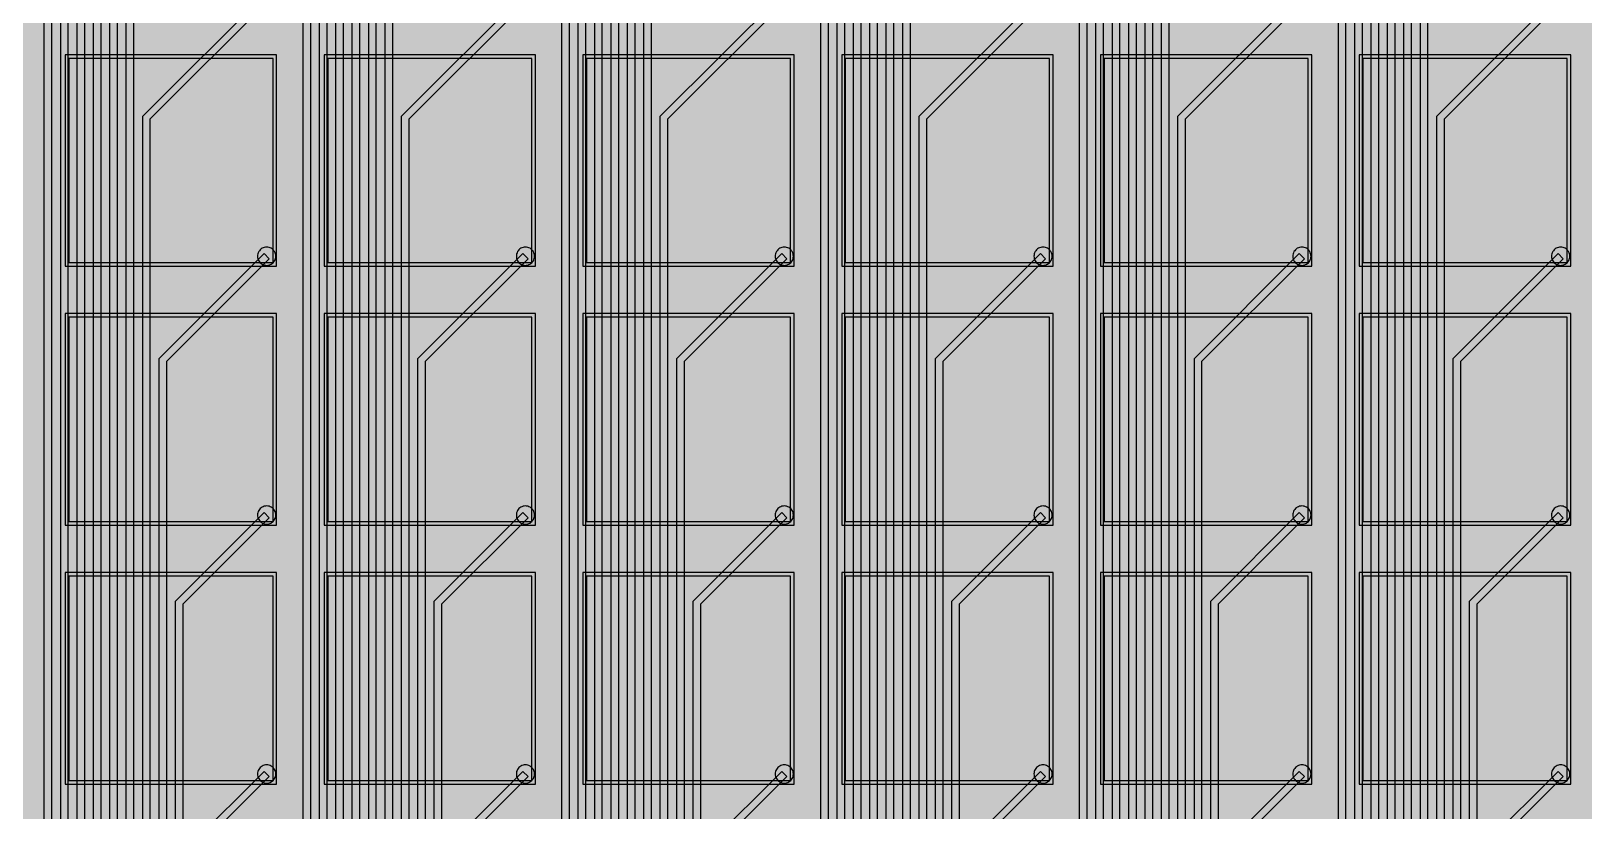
# Model space of a CAD drawing. Header units: metres. Extents: x -7231 to 10969, y -37556 to 1873.
# Drawn here: x 2759.6 to 3185.6, y 848.6 to 1062.5 of the extents above; entities that cross this region are included whole.
import ezdxf

# ---------------------------------------------------------------- set-up
doc = ezdxf.new("R2010")
doc.units = ezdxf.units.M
for name, color, linetype in [('Etching', 1, 'CONTINUOUS'), ('EtchingPad', 2, 'CONTINUOUS'), ('Metal1', 4, 'CONTINUOUS'), ('Metal2', 3, 'CONTINUOUS'), ('Polyimide', 7, 'CONTINUOUS')]:
    doc.layers.add(name, color=color, linetype=linetype)

msp = doc.modelspace()

# ---------------------------------------------------------------- hatches: boundary and pattern name
at = {"layer": 'Polyimide'}
msp.add_hatch(color=7, dxfattribs=at).paths.add_polyline_path([(4065.69, -468), (4066.67, -501.99), (4068.51, -535.99), (4071.41, -569.99), (4075.54, -603.99), (4081.04, -637.99), (4088.01, -671.99), (4096.52, -705.98), (4106.62, -739.98), (4118.33, -773.98), (4131.63, -807.98), (4146.49, -841.98), (4162.87, -875.98), (4180.68, -909.97), (4199.83, -943.97), (4220.22, -977.97), (4241.73, -1011.97), (4264.21, -1045.97), (4287.52, -1079.96), (4311.51, -1113.96), (4336.01, -1147.96), (4360.86, -1181.96), (4385.88, -1215.96), (4410.89, -1249.96), (4435.74, -1283.95), (4460.24, -1317.95), (4484.23, -1351.95), (4507.54, -1385.95), (4530.02, -1419.95), (4551.53, -1453.94), (4571.92, -1487.94), (4591.07, -1521.94), (4608.88, -1555.94), (4625.26, -1589.94), (4640.12, -1623.94), (4653.42, -1657.93), (4665.13, -1691.93), (4675.23, -1725.93), (4683.74, -1759.93), (4690.71, -1793.93), (4696.21, -1827.93), (4700.34, -1861.92), (4703.24, -1895.92), (4705.08, -1929.92), (4706.06, -1963.92), (4706.44, -1997.92), (4706.5, -2031.91), (4706.5, -4793.02), (4709.95, -4838.39), (4720.22, -4882.71), (4737.08, -4924.98), (4760.13, -4964.2), (4788.85, -4999.49), (4822.58, -5030.03), (4860.53, -5055.12), (4901.85, -5074.18), (4901.85, -5074.18), (4970.68, -5105.23), (5034.7, -5145.26), (5092.76, -5193.54), (5143.8, -5249.19), (5186.89, -5311.2), (5221.24, -5378.44), (5246.23, -5449.69), (5261.41, -5523.66), (5266.5, -5599), (5261.41, -5674.34), (5246.23, -5748.31), (5221.24, -5819.56), (5186.89, -5886.8), (5143.8, -5948.81), (5092.76, -6004.46), (5034.7, -6052.74), (4970.68, -6092.77), (4901.85, -6123.82), (4860.53, -6142.88), (4822.58, -6167.97), (4788.85, -6198.51), (4760.13, -6233.8), (4737.08, -6273.02), (4720.22, -6315.29), (4709.95, -6359.61), (4706.5, -6404.98), (4706.5, -9221.52), (4709.95, -9266.88), (4720.22, -9311.21), (4737.08, -9353.47), (4760.13, -9392.7), (4788.85, -9427.98), (4822.58, -9458.52), (4860.53, -9483.61), (4901.85, -9502.67), (4970.68, -9533.72), (5034.7, -9573.75), (5092.76, -9622.03), (5143.8, -9677.68), (5186.89, -9739.69), (5221.24, -9806.94), (5246.23, -9878.19), (5261.41, -9952.16), (5266.5, -10027.49), (5261.41, -10102.83), (5246.23, -10176.8), (5221.24, -10248.05), (5186.89, -10315.3), (5143.8, -10377.31), (5092.76, -10432.96), (5034.7, -10481.24), (4970.68, -10521.27), (4901.85, -10552.32), (4860.53, -10571.38), (4822.58, -10596.46), (4788.85, -10627), (4760.13, -10662.29), (4737.08, -10701.52), (4720.22, -10743.78), (4709.95, -10788.1), (4706.5, -10833.47), (4706.5, -13650.01), (4709.95, -13695.38), (4720.22, -13739.7), (4737.08, -13781.96), (4760.13, -13821.19), (4788.85, -13856.48), (4822.58, -13887.02), (4860.53, -13912.11), (4901.85, -13931.17), (4970.68, -13962.22), (5034.7, -14002.25), (5092.76, -14050.53), (5143.8, -14106.18), (5186.89, -14168.19), (5221.24, -14235.43), (5246.23, -14306.68), (5261.41, -14380.65), (5266.5, -14455.99), (5261.41, -14531.33), (5246.23, -14605.29), (5221.24, -14676.55), (5186.89, -14743.79), (5143.8, -14805.8), (5092.76, -14861.45), (5034.7, -14909.73), (4970.68, -14949.76), (4901.85, -14980.81), (4860.53, -14999.87), (4822.58, -15024.96), (4788.85, -15055.5), (4760.13, -15090.79), (4737.08, -15130.01), (4720.22, -15172.27), (4709.95, -15216.6), (4706.5, -15261.97), (4706.5, -15455.99), (4720.95, -15750.04), (4764.14, -16041.26), (4835.68, -16326.84), (4934.86, -16604.04), (5060.74, -16870.18), (5212.09, -17122.7), (5387.47, -17359.17), (5585.18, -17577.31), (5803.32, -17775.02), (6039.79, -17950.4), (6292.31, -18101.75), (6558.45, -18227.63), (6835.65, -18326.81), (7121.23, -18398.34), (7412.45, -18441.54), (7706.5, -18455.99), (9969.01, -18455.99), (10047.42, -18459.84), (10125.08, -18471.36), (10201.23, -18490.44), (10275.15, -18516.89), (10346.12, -18550.45), (10413.46, -18590.81), (10476.52, -18637.58), (10534.69, -18690.3), (10587.41, -18748.47), (10634.18, -18811.53), (10674.54, -18878.87), (10708.11, -18949.84), (10734.56, -19023.76), (10753.63, -19099.92), (10765.15, -19177.58), (10769.01, -19255.99), (10769.01, -20895.8), (10730.24, -20951.41), (10694.6, -21009.08), (10662.21, -21068.63), (10633.17, -21129.89), (10607.55, -21192.66), (10585.45, -21256.74), (10566.93, -21321.96), (10552.05, -21388.09), (10540.84, -21454.95), (10533.35, -21522.33), (10529.6, -21590.02), (10529.6, -21657.81), (10533.35, -21725.5), (10540.84, -21792.87), (10552.05, -21859.73), (10566.93, -21925.87), (10585.45, -21991.08), (10607.55, -22055.17), (10633.17, -22117.94), (10662.21, -22179.19), (10694.6, -22238.74), (10730.24, -22296.41), (10769.01, -22352.03), (10769.01, -32454.24), (10728.74, -32510.49), (10691.72, -32568.92), (10658.05, -32629.35), (10627.85, -32691.58), (10601.2, -32755.42), (10578.21, -32820.67), (10558.93, -32887.1), (10543.44, -32954.52), (10531.77, -33022.71), (10523.97, -33091.44), (10520.07, -33160.51), (10520.07, -33229.69), (10523.97, -33298.75), (10531.77, -33367.49), (10543.44, -33435.67), (10558.93, -33503.09), (10578.21, -33569.53), (10601.2, -33634.77), (10627.85, -33698.61), (10658.05, -33760.85), (10691.72, -33821.28), (10728.74, -33879.71), (10769.01, -33935.96), (10769.01, -36556), (10765.15, -36634.41), (10753.63, -36712.07), (10734.56, -36788.23), (10708.11, -36862.15), (10674.54, -36933.12), (10634.18, -37000.46), (10587.41, -37063.51), (10534.69, -37121.69), (10476.52, -37174.41), (10413.46, -37221.18), (10346.12, -37261.54), (10275.15, -37295.1), (10201.23, -37321.55), (10125.08, -37340.63), (10047.42, -37352.15), (9969.01, -37356), (-6231.01, -37356), (-6309.42, -37352.15), (-6387.08, -37340.63), (-6463.23, -37321.55), (-6537.15, -37295.1), (-6608.12, -37261.54), (-6675.46, -37221.18), (-6738.52, -37174.41), (-6796.69, -37121.69), (-6849.41, -37063.51), (-6896.18, -37000.46), (-6936.54, -36933.12), (-6970.11, -36862.15), (-6996.56, -36788.23), (-7015.63, -36712.07), (-7027.15, -36634.41), (-7031.01, -36556), (-7031.01, -33936), (-6990.74, -33879.75), (-6953.7, -33821.31), (-6920.03, -33760.88), (-6889.82, -33698.64), (-6863.18, -33634.8), (-6840.18, -33569.55), (-6820.9, -33503.11), (-6805.4, -33435.69), (-6793.74, -33367.49), (-6785.94, -33298.75), (-6782.03, -33229.68), (-6782.03, -33160.5), (-6785.94, -33091.43), (-6793.74, -33022.69), (-6805.4, -32954.5), (-6820.9, -32887.07), (-6840.18, -32820.63), (-6863.18, -32755.39), (-6889.82, -32691.54), (-6920.03, -32629.3), (-6953.7, -32568.87), (-6990.74, -32510.43), (-7031.01, -32454.18), (-7031.01, -22364.83), (-6990.74, -22308.58), (-6953.7, -22250.14), (-6920.03, -22189.71), (-6889.82, -22127.47), (-6863.18, -22063.62), (-6840.18, -21998.38), (-6820.9, -21931.94), (-6805.4, -21864.51), (-6793.74, -21796.32), (-6785.94, -21727.58), (-6782.03, -21658.51), (-6782.03, -21589.33), (-6785.94, -21520.26), (-6793.74, -21451.52), (-6805.4, -21383.32), (-6820.9, -21315.9), (-6840.18, -21249.46), (-6863.18, -21184.21), (-6889.82, -21120.37), (-6920.03, -21058.13), (-6953.7, -20997.7), (-6990.74, -20939.26), (-7031.01, -20883.01), (-7031.01, -19255.99), (-7027.15, -19177.58), (-7015.63, -19099.92), (-6996.56, -19023.76), (-6970.11, -18949.84), (-6936.54, -18878.87), (-6896.18, -18811.53), (-6849.41, -18748.47), (-6796.69, -18690.3), (-6738.52, -18637.58), (-6675.46, -18590.81), (-6608.12, -18550.45), (-6537.15, -18516.89), (-6463.23, -18490.44), (-6387.08, -18471.36), (-6309.42, -18459.84), (-6231.01, -18455.99), (-3968.5, -18455.99), (-3674.45, -18441.54), (-3383.23, -18398.34), (-3097.65, -18326.81), (-2820.45, -18227.63), (-2554.31, -18101.75), (-2301.79, -17950.4), (-2065.32, -17775.02), (-1847.18, -17577.31), (-1649.47, -17359.17), (-1474.09, -17122.7), (-1322.74, -16870.18), (-1196.86, -16604.04), (-1097.68, -16326.84), (-1026.14, -16041.26), (-982.95, -15750.04), (-968.5, -15455.99), (-968.5, -15261.97), (-971.95, -15216.6), (-982.22, -15172.27), (-999.08, -15130.01), (-1022.13, -15090.79), (-1050.85, -15055.5), (-1084.58, -15024.96), (-1122.53, -14999.87), (-1163.85, -14980.81), (-1232.68, -14949.76), (-1296.7, -14909.73), (-1354.76, -14861.45), (-1405.8, -14805.8), (-1448.89, -14743.79), (-1483.24, -14676.55), (-1508.23, -14605.29), (-1523.41, -14531.33), (-1528.5, -14455.99), (-1523.41, -14380.65), (-1508.23, -14306.68), (-1483.24, -14235.43), (-1448.89, -14168.19), (-1405.8, -14106.18), (-1354.76, -14050.53), (-1296.7, -14002.25), (-1232.68, -13962.22), (-1163.85, -13931.17), (-1122.53, -13912.11), (-1084.58, -13887.02), (-1050.85, -13856.48), (-1022.13, -13821.19), (-999.08, -13781.96), (-982.22, -13739.7), (-971.95, -13695.38), (-968.5, -13650.01), (-968.5, -12309.64), (-971.95, -12264.27), (-982.22, -12219.94), (-999.08, -12177.68), (-1022.13, -12138.46), (-1050.85, -12103.17), (-1084.58, -12072.63), (-1122.53, -12047.54), (-1163.85, -12028.48), (-1232.68, -11997.43), (-1296.7, -11957.4), (-1354.76, -11909.12), (-1405.8, -11853.47), (-1448.89, -11791.46), (-1483.24, -11724.22), (-1508.23, -11652.96), (-1523.41, -11579), (-1528.5, -11503.66), (-1523.41, -11428.32), (-1508.23, -11354.35), (-1483.24, -11283.1), (-1448.89, -11215.86), (-1405.8, -11153.85), (-1354.76, -11098.2), (-1296.7, -11049.92), (-1232.68, -11009.89), (-1163.85, -10978.84), (-1122.53, -10959.78), (-1084.58, -10934.69), (-1050.85, -10904.15), (-1022.13, -10868.86), (-999.08, -10829.63), (-982.22, -10787.37), (-971.95, -10743.05), (-968.5, -10697.68), (-968.5, -9357.31), (-971.95, -9311.94), (-982.22, -9267.62), (-999.08, -9225.35), (-1022.13, -9186.13), (-1050.85, -9150.84), (-1084.58, -9120.3), (-1122.53, -9095.21), (-1163.85, -9076.15), (-1163.85, -9076.15), (-1232.68, -9045.1), (-1296.7, -9005.07), (-1354.76, -8956.79), (-1405.8, -8901.14), (-1448.89, -8839.13), (-1483.24, -8771.89), (-1508.23, -8700.64), (-1523.41, -8626.67), (-1528.5, -8551.33), (-1523.41, -8475.99), (-1508.23, -8402.02), (-1483.24, -8330.77), (-1448.89, -8263.53), (-1405.8, -8201.52), (-1354.76, -8145.87), (-1296.7, -8097.59), (-1232.68, -8057.56), (-1163.85, -8026.51), (-1163.85, -8026.51), (-1122.53, -8007.45), (-1084.58, -7982.36), (-1050.85, -7951.82), (-1022.13, -7916.53), (-999.08, -7877.31), (-982.22, -7835.04), (-971.95, -7790.72), (-968.5, -7745.35), (-968.5, -6404.98), (-971.95, -6359.61), (-982.22, -6315.29), (-999.08, -6273.02), (-1022.13, -6233.8), (-1050.85, -6198.51), (-1084.58, -6167.97), (-1122.53, -6142.88), (-1163.85, -6123.82), (-1163.85, -6123.82), (-1232.68, -6092.77), (-1296.7, -6052.74), (-1354.76, -6004.46), (-1405.8, -5948.81), (-1448.89, -5886.8), (-1483.24, -5819.56), (-1508.23, -5748.31), (-1523.41, -5674.34), (-1528.5, -5599), (-1523.41, -5523.66), (-1508.23, -5449.69), (-1483.24, -5378.44), (-1448.89, -5311.2), (-1405.8, -5249.19), (-1354.76, -5193.54), (-1296.7, -5145.26), (-1232.68, -5105.23), (-1163.85, -5074.18), (-1163.85, -5074.18), (-1122.53, -5055.12), (-1084.58, -5030.03), (-1050.85, -4999.49), (-1022.13, -4964.2), (-999.08, -4924.98), (-982.22, -4882.71), (-971.95, -4838.39), (-968.5, -4793.02), (-968.5, -2031.91), (-968.44, -1997.92), (-968.06, -1963.92), (-967.05, -1929.92), (-965.18, -1895.92), (-962.22, -1861.92), (-958.01, -1827.93), (-952.41, -1793.93), (-945.31, -1759.93), (-936.64, -1725.93), (-926.35, -1691.93), (-914.43, -1657.93), (-900.88, -1623.94), (-885.74, -1589.94), (-869.05, -1555.94), (-850.91, -1521.94), (-831.4, -1487.94), (-810.63, -1453.94), (-788.72, -1419.95), (-765.82, -1385.95), (-742.07, -1351.95), (-717.63, -1317.95), (-692.67, -1283.95), (-667.36, -1249.96), (-641.88, -1215.96), (-616.39, -1181.96), (-591.08, -1147.96), (-566.12, -1113.96), (-541.68, -1079.96), (-517.93, -1045.97), (-495.03, -1011.97), (-473.12, -977.97), (-452.35, -943.97), (-432.84, -909.97), (-414.7, -875.98), (-398.01, -841.98), (-382.87, -807.98), (-369.32, -773.98), (-357.4, -739.98), (-347.11, -705.98), (-338.44, -671.99), (-331.34, -637.99), (-325.74, -603.99), (-321.53, -569.99), (-318.57, -535.99), (-316.7, -501.99), (-315.69, -468), (-315.31, -434), (-315.25, -400), (-315.25, 401), (-315.25, 451), (-315.25, 1644), (-270.25, 1644), (-270.03, 1637.13), (-269.35, 1630.29), (-268.23, 1623.52), (-266.67, 1616.82), (-264.68, 1610.25), (-262.26, 1603.82), (-259.42, 1597.56), (-256.18, 1591.5), (-252.55, 1585.67), (-248.55, 1580.08), (-244.19, 1574.77), (-239.5, 1569.75), (-234.48, 1565.06), (-229.17, 1560.7), (-223.58, 1556.7), (-217.75, 1553.07), (-211.69, 1549.83), (-205.43, 1546.99), (-199, 1544.57), (-192.43, 1542.58), (-185.73, 1541.02), (-178.96, 1539.9), (-172.12, 1539.22), (-165.25, 1539), (-158.38, 1539.22), (-151.54, 1539.9), (-144.77, 1541.02), (-138.07, 1542.58), (-131.5, 1544.57), (-125.07, 1546.99), (-118.81, 1549.83), (-112.75, 1553.07), (-106.92, 1556.7), (-101.33, 1560.7), (-96.02, 1565.06), (-91, 1569.75), (-86.31, 1574.77), (-81.95, 1580.08), (-77.95, 1585.67), (-74.32, 1591.5), (-71.08, 1597.56), (-68.24, 1603.82), (-65.82, 1610.25), (-63.83, 1616.82), (-62.27, 1623.52), (-61.15, 1630.29), (-60.47, 1637.13), (-60.25, 1644), (1853, 1644), (1853, 1573), (3815.25, 1573), (3815.46, 1579.54), (3816.11, 1586.05), (3817.17, 1592.51), (3818.66, 1598.88), (3820.56, 1605.14), (3822.86, 1611.27), (3825.56, 1617.23), (3828.65, 1623), (3832.1, 1628.56), (3835.91, 1633.88), (3840.07, 1638.93), (3844.54, 1643.71), (3849.32, 1648.18), (3854.37, 1652.34), (3859.69, 1656.15), (3865.25, 1659.6), (3871.02, 1662.69), (3876.98, 1665.39), (3883.11, 1667.69), (3889.37, 1669.59), (3895.74, 1671.08), (3902.2, 1672.14), (3908.71, 1672.79), (3915.25, 1673), (3921.79, 1672.79), (3928.3, 1672.14), (3934.76, 1671.08), (3941.13, 1669.59), (3947.39, 1667.69), (3953.52, 1665.39), (3959.48, 1662.69), (3965.25, 1659.6), (3970.81, 1656.15), (3976.13, 1652.34), (3981.18, 1648.18), (3985.96, 1643.71), (3990.43, 1638.93), (3994.59, 1633.88), (3998.4, 1628.56), (4001.85, 1623), (4004.94, 1617.23), (4007.64, 1611.27), (4009.94, 1605.14), (4011.84, 1598.88), (4013.33, 1592.51), (4014.39, 1586.05), (4015.04, 1579.54), (4015.25, 1573), (4065.25, 1573), (4065.25, 451), (4065.25, 401), (4065.25, -400), (4065.31, -434), (4065.69, -468)])

# ---------------------------------------------------------------- linework, layer by layer
at = {"layer": 'Etching'}
for points in [[(2821.75, 1000.75), (2821.77, 1000.42), (2821.84, 1000.1), (2821.94, 999.79), (2822.08, 999.5), (2822.27, 999.23), (2822.48, 998.98), (2822.73, 998.77), (2823, 998.58), (2823.29, 998.44), (2823.6, 998.34), (2823.92, 998.27), (2824.25, 998.25), (2824.58, 998.27), (2824.9, 998.34), (2825.21, 998.44), (2825.5, 998.58), (2825.77, 998.77), (2826.02, 998.98), (2826.23, 999.23), (2826.42, 999.5), (2826.56, 999.79), (2826.66, 1000.1), (2826.73, 1000.42), (2826.75, 1000.75), (2826.73, 1001.08), (2826.66, 1001.4), (2826.56, 1001.71), (2826.42, 1002), (2826.23, 1002.27), (2826.02, 1002.52), (2825.77, 1002.73), (2825.5, 1002.92), (2825.21, 1003.06), (2824.9, 1003.16), (2824.58, 1003.23), (2824.25, 1003.25), (2823.92, 1003.23), (2823.6, 1003.16), (2823.29, 1003.06), (2823, 1002.92), (2822.73, 1002.73), (2822.48, 1002.52), (2822.27, 1002.27), (2822.08, 1002), (2821.94, 1001.71), (2821.84, 1001.4), (2821.77, 1001.08), (2821.75, 1000.75)], [(2892.75, 1000.75), (2892.77, 1000.42), (2892.84, 1000.1), (2892.94, 999.79), (2893.08, 999.5), (2893.27, 999.23), (2893.48, 998.98), (2893.73, 998.77), (2894, 998.58), (2894.29, 998.44), (2894.6, 998.34), (2894.92, 998.27), (2895.25, 998.25), (2895.58, 998.27), (2895.9, 998.34), (2896.21, 998.44), (2896.5, 998.58), (2896.77, 998.77), (2897.02, 998.98), (2897.23, 999.23), (2897.42, 999.5), (2897.56, 999.79), (2897.66, 1000.1), (2897.73, 1000.42), (2897.75, 1000.75), (2897.73, 1001.08), (2897.66, 1001.4), (2897.56, 1001.71), (2897.42, 1002), (2897.23, 1002.27), (2897.02, 1002.52), (2896.77, 1002.73), (2896.5, 1002.92), (2896.21, 1003.06), (2895.9, 1003.16), (2895.58, 1003.23), (2895.25, 1003.25), (2894.92, 1003.23), (2894.6, 1003.16), (2894.29, 1003.06), (2894, 1002.92), (2893.73, 1002.73), (2893.48, 1002.52), (2893.27, 1002.27), (2893.08, 1002), (2892.94, 1001.71), (2892.84, 1001.4), (2892.77, 1001.08), (2892.75, 1000.75)], [(2963.75, 1000.75), (2963.77, 1000.42), (2963.84, 1000.1), (2963.94, 999.79), (2964.08, 999.5), (2964.27, 999.23), (2964.48, 998.98), (2964.73, 998.77), (2965, 998.58), (2965.29, 998.44), (2965.6, 998.34), (2965.92, 998.27), (2966.25, 998.25), (2966.58, 998.27), (2966.9, 998.34), (2967.21, 998.44), (2967.5, 998.58), (2967.77, 998.77), (2968.02, 998.98), (2968.23, 999.23), (2968.42, 999.5), (2968.56, 999.79), (2968.66, 1000.1), (2968.73, 1000.42), (2968.75, 1000.75), (2968.73, 1001.08), (2968.66, 1001.4), (2968.56, 1001.71), (2968.42, 1002), (2968.23, 1002.27), (2968.02, 1002.52), (2967.77, 1002.73), (2967.5, 1002.92), (2967.21, 1003.06), (2966.9, 1003.16), (2966.58, 1003.23), (2966.25, 1003.25), (2965.92, 1003.23), (2965.6, 1003.16), (2965.29, 1003.06), (2965, 1002.92), (2964.73, 1002.73), (2964.48, 1002.52), (2964.27, 1002.27), (2964.08, 1002), (2963.94, 1001.71), (2963.84, 1001.4), (2963.77, 1001.08), (2963.75, 1000.75)], [(3034.75, 1000.75), (3034.77, 1000.42), (3034.84, 1000.1), (3034.94, 999.79), (3035.08, 999.5), (3035.27, 999.23), (3035.48, 998.98), (3035.73, 998.77), (3036, 998.58), (3036.29, 998.44), (3036.6, 998.34), (3036.92, 998.27), (3037.25, 998.25), (3037.58, 998.27), (3037.9, 998.34), (3038.21, 998.44), (3038.5, 998.58), (3038.77, 998.77), (3039.02, 998.98), (3039.23, 999.23), (3039.42, 999.5), (3039.56, 999.79), (3039.66, 1000.1), (3039.73, 1000.42), (3039.75, 1000.75), (3039.73, 1001.08), (3039.66, 1001.4), (3039.56, 1001.71), (3039.42, 1002), (3039.23, 1002.27), (3039.02, 1002.52), (3038.77, 1002.73), (3038.5, 1002.92), (3038.21, 1003.06), (3037.9, 1003.16), (3037.58, 1003.23), (3037.25, 1003.25), (3036.92, 1003.23), (3036.6, 1003.16), (3036.29, 1003.06), (3036, 1002.92), (3035.73, 1002.73), (3035.48, 1002.52), (3035.27, 1002.27), (3035.08, 1002), (3034.94, 1001.71), (3034.84, 1001.4), (3034.77, 1001.08), (3034.75, 1000.75)], [(3105.75, 1000.75), (3105.77, 1000.42), (3105.84, 1000.1), (3105.94, 999.79), (3106.08, 999.5), (3106.27, 999.23), (3106.48, 998.98), (3106.73, 998.77), (3107, 998.58), (3107.29, 998.44), (3107.6, 998.34), (3107.92, 998.27), (3108.25, 998.25), (3108.58, 998.27), (3108.9, 998.34), (3109.21, 998.44), (3109.5, 998.58), (3109.77, 998.77), (3110.02, 998.98), (3110.23, 999.23), (3110.42, 999.5), (3110.56, 999.79), (3110.66, 1000.1), (3110.73, 1000.42), (3110.75, 1000.75), (3110.73, 1001.08), (3110.66, 1001.4), (3110.56, 1001.71), (3110.42, 1002), (3110.23, 1002.27), (3110.02, 1002.52), (3109.77, 1002.73), (3109.5, 1002.92), (3109.21, 1003.06), (3108.9, 1003.16), (3108.58, 1003.23), (3108.25, 1003.25), (3107.92, 1003.23), (3107.6, 1003.16), (3107.29, 1003.06), (3107, 1002.92), (3106.73, 1002.73), (3106.48, 1002.52), (3106.27, 1002.27), (3106.08, 1002), (3105.94, 1001.71), (3105.84, 1001.4), (3105.77, 1001.08), (3105.75, 1000.75)], [(3176.75, 1000.75), (3176.77, 1000.42), (3176.84, 1000.1), (3176.94, 999.79), (3177.08, 999.5), (3177.27, 999.23), (3177.48, 998.98), (3177.73, 998.77), (3178, 998.58), (3178.29, 998.44), (3178.6, 998.34), (3178.92, 998.27), (3179.25, 998.25), (3179.58, 998.27), (3179.9, 998.34), (3180.21, 998.44), (3180.5, 998.58), (3180.77, 998.77), (3181.02, 998.98), (3181.23, 999.23), (3181.42, 999.5), (3181.56, 999.79), (3181.66, 1000.1), (3181.73, 1000.42), (3181.75, 1000.75), (3181.73, 1001.08), (3181.66, 1001.4), (3181.56, 1001.71), (3181.42, 1002), (3181.23, 1002.27), (3181.02, 1002.52), (3180.77, 1002.73), (3180.5, 1002.92), (3180.21, 1003.06), (3179.9, 1003.16), (3179.58, 1003.23), (3179.25, 1003.25), (3178.92, 1003.23), (3178.6, 1003.16), (3178.29, 1003.06), (3178, 1002.92), (3177.73, 1002.73), (3177.48, 1002.52), (3177.27, 1002.27), (3177.08, 1002), (3176.94, 1001.71), (3176.84, 1001.4), (3176.77, 1001.08), (3176.75, 1000.75)], [(2821.75, 929.75), (2821.77, 929.42), (2821.84, 929.1), (2821.94, 928.79), (2822.08, 928.5), (2822.27, 928.23), (2822.48, 927.98), (2822.73, 927.77), (2823, 927.58), (2823.29, 927.44), (2823.6, 927.34), (2823.92, 927.27), (2824.25, 927.25), (2824.58, 927.27), (2824.9, 927.34), (2825.21, 927.44), (2825.5, 927.58), (2825.77, 927.77), (2826.02, 927.98), (2826.23, 928.23), (2826.42, 928.5), (2826.56, 928.79), (2826.66, 929.1), (2826.73, 929.42), (2826.75, 929.75), (2826.73, 930.08), (2826.66, 930.4), (2826.56, 930.71), (2826.42, 931), (2826.23, 931.27), (2826.02, 931.52), (2825.77, 931.73), (2825.5, 931.92), (2825.21, 932.06), (2824.9, 932.16), (2824.58, 932.23), (2824.25, 932.25), (2823.92, 932.23), (2823.6, 932.16), (2823.29, 932.06), (2823, 931.92), (2822.73, 931.73), (2822.48, 931.52), (2822.27, 931.27), (2822.08, 931), (2821.94, 930.71), (2821.84, 930.4), (2821.77, 930.08), (2821.75, 929.75)], [(2892.75, 929.75), (2892.77, 929.42), (2892.84, 929.1), (2892.94, 928.79), (2893.08, 928.5), (2893.27, 928.23), (2893.48, 927.98), (2893.73, 927.77), (2894, 927.58), (2894.29, 927.44), (2894.6, 927.34), (2894.92, 927.27), (2895.25, 927.25), (2895.58, 927.27), (2895.9, 927.34), (2896.21, 927.44), (2896.5, 927.58), (2896.77, 927.77), (2897.02, 927.98), (2897.23, 928.23), (2897.42, 928.5), (2897.56, 928.79), (2897.66, 929.1), (2897.73, 929.42), (2897.75, 929.75), (2897.73, 930.08), (2897.66, 930.4), (2897.56, 930.71), (2897.42, 931), (2897.23, 931.27), (2897.02, 931.52), (2896.77, 931.73), (2896.5, 931.92), (2896.21, 932.06), (2895.9, 932.16), (2895.58, 932.23), (2895.25, 932.25), (2894.92, 932.23), (2894.6, 932.16), (2894.29, 932.06), (2894, 931.92), (2893.73, 931.73), (2893.48, 931.52), (2893.27, 931.27), (2893.08, 931), (2892.94, 930.71), (2892.84, 930.4), (2892.77, 930.08), (2892.75, 929.75)], [(2963.75, 929.75), (2963.77, 929.42), (2963.84, 929.1), (2963.94, 928.79), (2964.08, 928.5), (2964.27, 928.23), (2964.48, 927.98), (2964.73, 927.77), (2965, 927.58), (2965.29, 927.44), (2965.6, 927.34), (2965.92, 927.27), (2966.25, 927.25), (2966.58, 927.27), (2966.9, 927.34), (2967.21, 927.44), (2967.5, 927.58), (2967.77, 927.77), (2968.02, 927.98), (2968.23, 928.23), (2968.42, 928.5), (2968.56, 928.79), (2968.66, 929.1), (2968.73, 929.42), (2968.75, 929.75), (2968.73, 930.08), (2968.66, 930.4), (2968.56, 930.71), (2968.42, 931), (2968.23, 931.27), (2968.02, 931.52), (2967.77, 931.73), (2967.5, 931.92), (2967.21, 932.06), (2966.9, 932.16), (2966.58, 932.23), (2966.25, 932.25), (2965.92, 932.23), (2965.6, 932.16), (2965.29, 932.06), (2965, 931.92), (2964.73, 931.73), (2964.48, 931.52), (2964.27, 931.27), (2964.08, 931), (2963.94, 930.71), (2963.84, 930.4), (2963.77, 930.08), (2963.75, 929.75)], [(3034.75, 929.75), (3034.77, 929.42), (3034.84, 929.1), (3034.94, 928.79), (3035.08, 928.5), (3035.27, 928.23), (3035.48, 927.98), (3035.73, 927.77), (3036, 927.58), (3036.29, 927.44), (3036.6, 927.34), (3036.92, 927.27), (3037.25, 927.25), (3037.58, 927.27), (3037.9, 927.34), (3038.21, 927.44), (3038.5, 927.58), (3038.77, 927.77), (3039.02, 927.98), (3039.23, 928.23), (3039.42, 928.5), (3039.56, 928.79), (3039.66, 929.1), (3039.73, 929.42), (3039.75, 929.75), (3039.73, 930.08), (3039.66, 930.4), (3039.56, 930.71), (3039.42, 931), (3039.23, 931.27), (3039.02, 931.52), (3038.77, 931.73), (3038.5, 931.92), (3038.21, 932.06), (3037.9, 932.16), (3037.58, 932.23), (3037.25, 932.25), (3036.92, 932.23), (3036.6, 932.16), (3036.29, 932.06), (3036, 931.92), (3035.73, 931.73), (3035.48, 931.52), (3035.27, 931.27), (3035.08, 931), (3034.94, 930.71), (3034.84, 930.4), (3034.77, 930.08), (3034.75, 929.75)], [(3105.75, 929.75), (3105.77, 929.42), (3105.84, 929.1), (3105.94, 928.79), (3106.08, 928.5), (3106.27, 928.23), (3106.48, 927.98), (3106.73, 927.77), (3107, 927.58), (3107.29, 927.44), (3107.6, 927.34), (3107.92, 927.27), (3108.25, 927.25), (3108.58, 927.27), (3108.9, 927.34), (3109.21, 927.44), (3109.5, 927.58), (3109.77, 927.77), (3110.02, 927.98), (3110.23, 928.23), (3110.42, 928.5), (3110.56, 928.79), (3110.66, 929.1), (3110.73, 929.42), (3110.75, 929.75), (3110.73, 930.08), (3110.66, 930.4), (3110.56, 930.71), (3110.42, 931), (3110.23, 931.27), (3110.02, 931.52), (3109.77, 931.73), (3109.5, 931.92), (3109.21, 932.06), (3108.9, 932.16), (3108.58, 932.23), (3108.25, 932.25), (3107.92, 932.23), (3107.6, 932.16), (3107.29, 932.06), (3107, 931.92), (3106.73, 931.73), (3106.48, 931.52), (3106.27, 931.27), (3106.08, 931), (3105.94, 930.71), (3105.84, 930.4), (3105.77, 930.08), (3105.75, 929.75)], [(3176.75, 929.75), (3176.77, 929.42), (3176.84, 929.1), (3176.94, 928.79), (3177.08, 928.5), (3177.27, 928.23), (3177.48, 927.98), (3177.73, 927.77), (3178, 927.58), (3178.29, 927.44), (3178.6, 927.34), (3178.92, 927.27), (3179.25, 927.25), (3179.58, 927.27), (3179.9, 927.34), (3180.21, 927.44), (3180.5, 927.58), (3180.77, 927.77), (3181.02, 927.98), (3181.23, 928.23), (3181.42, 928.5), (3181.56, 928.79), (3181.66, 929.1), (3181.73, 929.42), (3181.75, 929.75), (3181.73, 930.08), (3181.66, 930.4), (3181.56, 930.71), (3181.42, 931), (3181.23, 931.27), (3181.02, 931.52), (3180.77, 931.73), (3180.5, 931.92), (3180.21, 932.06), (3179.9, 932.16), (3179.58, 932.23), (3179.25, 932.25), (3178.92, 932.23), (3178.6, 932.16), (3178.29, 932.06), (3178, 931.92), (3177.73, 931.73), (3177.48, 931.52), (3177.27, 931.27), (3177.08, 931), (3176.94, 930.71), (3176.84, 930.4), (3176.77, 930.08), (3176.75, 929.75)], [(2821.75, 858.75), (2821.77, 858.42), (2821.84, 858.1), (2821.94, 857.79), (2822.08, 857.5), (2822.27, 857.23), (2822.48, 856.98), (2822.73, 856.77), (2823, 856.58), (2823.29, 856.44), (2823.6, 856.34), (2823.92, 856.27), (2824.25, 856.25), (2824.58, 856.27), (2824.9, 856.34), (2825.21, 856.44), (2825.5, 856.58), (2825.77, 856.77), (2826.02, 856.98), (2826.23, 857.23), (2826.42, 857.5), (2826.56, 857.79), (2826.66, 858.1), (2826.73, 858.42), (2826.75, 858.75), (2826.73, 859.08), (2826.66, 859.4), (2826.56, 859.71), (2826.42, 860), (2826.23, 860.27), (2826.02, 860.52), (2825.77, 860.73), (2825.5, 860.92), (2825.21, 861.06), (2824.9, 861.16), (2824.58, 861.23), (2824.25, 861.25), (2823.92, 861.23), (2823.6, 861.16), (2823.29, 861.06), (2823, 860.92), (2822.73, 860.73), (2822.48, 860.52), (2822.27, 860.27), (2822.08, 860), (2821.94, 859.71), (2821.84, 859.4), (2821.77, 859.08), (2821.75, 858.75)], [(2892.75, 858.75), (2892.77, 858.42), (2892.84, 858.1), (2892.94, 857.79), (2893.08, 857.5), (2893.27, 857.23), (2893.48, 856.98), (2893.73, 856.77), (2894, 856.58), (2894.29, 856.44), (2894.6, 856.34), (2894.92, 856.27), (2895.25, 856.25), (2895.58, 856.27), (2895.9, 856.34), (2896.21, 856.44), (2896.5, 856.58), (2896.77, 856.77), (2897.02, 856.98), (2897.23, 857.23), (2897.42, 857.5), (2897.56, 857.79), (2897.66, 858.1), (2897.73, 858.42), (2897.75, 858.75), (2897.73, 859.08), (2897.66, 859.4), (2897.56, 859.71), (2897.42, 860), (2897.23, 860.27), (2897.02, 860.52), (2896.77, 860.73), (2896.5, 860.92), (2896.21, 861.06), (2895.9, 861.16), (2895.58, 861.23), (2895.25, 861.25), (2894.92, 861.23), (2894.6, 861.16), (2894.29, 861.06), (2894, 860.92), (2893.73, 860.73), (2893.48, 860.52), (2893.27, 860.27), (2893.08, 860), (2892.94, 859.71), (2892.84, 859.4), (2892.77, 859.08), (2892.75, 858.75)], [(2963.75, 858.75), (2963.77, 858.42), (2963.84, 858.1), (2963.94, 857.79), (2964.08, 857.5), (2964.27, 857.23), (2964.48, 856.98), (2964.73, 856.77), (2965, 856.58), (2965.29, 856.44), (2965.6, 856.34), (2965.92, 856.27), (2966.25, 856.25), (2966.58, 856.27), (2966.9, 856.34), (2967.21, 856.44), (2967.5, 856.58), (2967.77, 856.77), (2968.02, 856.98), (2968.23, 857.23), (2968.42, 857.5), (2968.56, 857.79), (2968.66, 858.1), (2968.73, 858.42), (2968.75, 858.75), (2968.73, 859.08), (2968.66, 859.4), (2968.56, 859.71), (2968.42, 860), (2968.23, 860.27), (2968.02, 860.52), (2967.77, 860.73), (2967.5, 860.92), (2967.21, 861.06), (2966.9, 861.16), (2966.58, 861.23), (2966.25, 861.25), (2965.92, 861.23), (2965.6, 861.16), (2965.29, 861.06), (2965, 860.92), (2964.73, 860.73), (2964.48, 860.52), (2964.27, 860.27), (2964.08, 860), (2963.94, 859.71), (2963.84, 859.4), (2963.77, 859.08), (2963.75, 858.75)], [(3034.75, 858.75), (3034.77, 858.42), (3034.84, 858.1), (3034.94, 857.79), (3035.08, 857.5), (3035.27, 857.23), (3035.48, 856.98), (3035.73, 856.77), (3036, 856.58), (3036.29, 856.44), (3036.6, 856.34), (3036.92, 856.27), (3037.25, 856.25), (3037.58, 856.27), (3037.9, 856.34), (3038.21, 856.44), (3038.5, 856.58), (3038.77, 856.77), (3039.02, 856.98), (3039.23, 857.23), (3039.42, 857.5), (3039.56, 857.79), (3039.66, 858.1), (3039.73, 858.42), (3039.75, 858.75), (3039.73, 859.08), (3039.66, 859.4), (3039.56, 859.71), (3039.42, 860), (3039.23, 860.27), (3039.02, 860.52), (3038.77, 860.73), (3038.5, 860.92), (3038.21, 861.06), (3037.9, 861.16), (3037.58, 861.23), (3037.25, 861.25), (3036.92, 861.23), (3036.6, 861.16), (3036.29, 861.06), (3036, 860.92), (3035.73, 860.73), (3035.48, 860.52), (3035.27, 860.27), (3035.08, 860), (3034.94, 859.71), (3034.84, 859.4), (3034.77, 859.08), (3034.75, 858.75)], [(3105.75, 858.75), (3105.77, 858.42), (3105.84, 858.1), (3105.94, 857.79), (3106.08, 857.5), (3106.27, 857.23), (3106.48, 856.98), (3106.73, 856.77), (3107, 856.58), (3107.29, 856.44), (3107.6, 856.34), (3107.92, 856.27), (3108.25, 856.25), (3108.58, 856.27), (3108.9, 856.34), (3109.21, 856.44), (3109.5, 856.58), (3109.77, 856.77), (3110.02, 856.98), (3110.23, 857.23), (3110.42, 857.5), (3110.56, 857.79), (3110.66, 858.1), (3110.73, 858.42), (3110.75, 858.75), (3110.73, 859.08), (3110.66, 859.4), (3110.56, 859.71), (3110.42, 860), (3110.23, 860.27), (3110.02, 860.52), (3109.77, 860.73), (3109.5, 860.92), (3109.21, 861.06), (3108.9, 861.16), (3108.58, 861.23), (3108.25, 861.25), (3107.92, 861.23), (3107.6, 861.16), (3107.29, 861.06), (3107, 860.92), (3106.73, 860.73), (3106.48, 860.52), (3106.27, 860.27), (3106.08, 860), (3105.94, 859.71), (3105.84, 859.4), (3105.77, 859.08), (3105.75, 858.75)], [(3176.75, 858.75), (3176.77, 858.42), (3176.84, 858.1), (3176.94, 857.79), (3177.08, 857.5), (3177.27, 857.23), (3177.48, 856.98), (3177.73, 856.77), (3178, 856.58), (3178.29, 856.44), (3178.6, 856.34), (3178.92, 856.27), (3179.25, 856.25), (3179.58, 856.27), (3179.9, 856.34), (3180.21, 856.44), (3180.5, 856.58), (3180.77, 856.77), (3181.02, 856.98), (3181.23, 857.23), (3181.42, 857.5), (3181.56, 857.79), (3181.66, 858.1), (3181.73, 858.42), (3181.75, 858.75), (3181.73, 859.08), (3181.66, 859.4), (3181.56, 859.71), (3181.42, 860), (3181.23, 860.27), (3181.02, 860.52), (3180.77, 860.73), (3180.5, 860.92), (3180.21, 861.06), (3179.9, 861.16), (3179.58, 861.23), (3179.25, 861.25), (3178.92, 861.23), (3178.6, 861.16), (3178.29, 861.06), (3178, 860.92), (3177.73, 860.73), (3177.48, 860.52), (3177.27, 860.27), (3177.08, 860), (3176.94, 859.71), (3176.84, 859.4), (3176.77, 859.08), (3176.75, 858.75)]]:
    msp.add_lwpolyline(points, close=True, dxfattribs=at)
at = {"layer": 'EtchingPad'}
for points in [[(2826, 1055), (2770, 1055), (2770, 999), (2826, 999), (2826, 1055)], [(2897, 1055), (2841, 1055), (2841, 999), (2897, 999), (2897, 1055)], [(2968, 1055), (2912, 1055), (2912, 999), (2968, 999), (2968, 1055)], [(3039, 1055), (2983, 1055), (2983, 999), (3039, 999), (3039, 1055)], [(3110, 1055), (3054, 1055), (3054, 999), (3110, 999), (3110, 1055)], [(3181, 1055), (3125, 1055), (3125, 999), (3181, 999), (3181, 1055)], [(2826, 984), (2770, 984), (2770, 928), (2826, 928), (2826, 984)], [(2897, 984), (2841, 984), (2841, 928), (2897, 928), (2897, 984)], [(2968, 984), (2912, 984), (2912, 928), (2968, 928), (2968, 984)], [(3039, 984), (2983, 984), (2983, 928), (3039, 928), (3039, 984)], [(3110, 984), (3054, 984), (3054, 928), (3110, 928), (3110, 984)], [(3181, 984), (3125, 984), (3125, 928), (3181, 928), (3181, 984)], [(2826, 913), (2770, 913), (2770, 857), (2826, 857), (2826, 913)], [(2897, 913), (2841, 913), (2841, 857), (2897, 857), (2897, 913)], [(2968, 913), (2912, 913), (2912, 857), (2968, 857), (2968, 913)], [(3039, 913), (2983, 913), (2983, 857), (3039, 857), (3039, 913)], [(3110, 913), (3054, 913), (3054, 857), (3110, 857), (3110, 913)], [(3181, 913), (3125, 913), (3125, 857), (3181, 857), (3181, 913)]]:
    msp.add_lwpolyline(points, close=True, dxfattribs=at)
at = {"layer": 'Metal1'}
for points in [[(2763.25, 501), (2763.25, 1438.16), (2823.54, 1498.46), (2824.96, 1497.04), (2765.25, 1437.34), (2765.25, 501)], [(2834.25, 501), (2834.25, 1438.16), (2894.54, 1498.46), (2895.96, 1497.04), (2836.25, 1437.34), (2836.25, 501)], [(2905.25, 501), (2905.25, 1438.16), (2965.54, 1498.46), (2966.96, 1497.04), (2907.25, 1437.34), (2907.25, 501)], [(2976.25, 501), (2976.25, 1438.16), (3036.54, 1498.46), (3037.96, 1497.04), (2978.25, 1437.34), (2978.25, 501)], [(3047.25, 501), (3047.25, 1438.16), (3107.54, 1498.46), (3108.96, 1497.04), (3049.25, 1437.34), (3049.25, 501)], [(3118.25, 501), (3118.25, 1438.16), (3178.54, 1498.46), (3179.96, 1497.04), (3120.25, 1437.34), (3120.25, 501)], [(2767.75, 501), (2767.75, 1371.66), (2823.54, 1427.46), (2824.96, 1426.04), (2769.75, 1370.84), (2769.75, 501)], [(2838.75, 501), (2838.75, 1371.66), (2894.54, 1427.46), (2895.96, 1426.04), (2840.75, 1370.84), (2840.75, 501)], [(2909.75, 501), (2909.75, 1371.66), (2965.54, 1427.46), (2966.96, 1426.04), (2911.75, 1370.84), (2911.75, 501)], [(2980.75, 501), (2980.75, 1371.66), (3036.54, 1427.46), (3037.96, 1426.04), (2982.75, 1370.84), (2982.75, 501)], [(3051.75, 501), (3051.75, 1371.66), (3107.54, 1427.46), (3108.96, 1426.04), (3053.75, 1370.84), (3053.75, 501)], [(3122.75, 501), (3122.75, 1371.66), (3178.54, 1427.46), (3179.96, 1426.04), (3124.75, 1370.84), (3124.75, 501)], [(2772.25, 501), (2772.25, 1305.16), (2823.54, 1356.46), (2824.96, 1355.04), (2774.25, 1304.34), (2774.25, 501)], [(2843.25, 501), (2843.25, 1305.16), (2894.54, 1356.46), (2895.96, 1355.04), (2845.25, 1304.34), (2845.25, 501)], [(2914.25, 501), (2914.25, 1305.16), (2965.54, 1356.46), (2966.96, 1355.04), (2916.25, 1304.34), (2916.25, 501)], [(2985.25, 501), (2985.25, 1305.16), (3036.54, 1356.46), (3037.96, 1355.04), (2987.25, 1304.34), (2987.25, 501)], [(3056.25, 501), (3056.25, 1305.16), (3107.54, 1356.46), (3108.96, 1355.04), (3058.25, 1304.34), (3058.25, 501)], [(3127.25, 501), (3127.25, 1305.16), (3178.54, 1356.46), (3179.96, 1355.04), (3129.25, 1304.34), (3129.25, 501)], [(2776.75, 501), (2776.75, 1238.66), (2823.54, 1285.46), (2824.96, 1284.04), (2778.75, 1237.84), (2778.75, 501)], [(2847.75, 501), (2847.75, 1238.66), (2894.54, 1285.46), (2895.96, 1284.04), (2849.75, 1237.84), (2849.75, 501)], [(2918.75, 501), (2918.75, 1238.66), (2965.54, 1285.46), (2966.96, 1284.04), (2920.75, 1237.84), (2920.75, 501)], [(2989.75, 501), (2989.75, 1238.66), (3036.54, 1285.46), (3037.96, 1284.04), (2991.75, 1237.84), (2991.75, 501)], [(3060.75, 501), (3060.75, 1238.66), (3107.54, 1285.46), (3108.96, 1284.04), (3062.75, 1237.84), (3062.75, 501)], [(3131.75, 501), (3131.75, 1238.66), (3178.54, 1285.46), (3179.96, 1284.04), (3133.75, 1237.84), (3133.75, 501)], [(2781.25, 501), (2781.25, 1172.16), (2823.54, 1214.46), (2824.96, 1213.04), (2783.25, 1171.34), (2783.25, 501)], [(2852.25, 501), (2852.25, 1172.16), (2894.54, 1214.46), (2895.96, 1213.04), (2854.25, 1171.34), (2854.25, 501)], [(2923.25, 501), (2923.25, 1172.16), (2965.54, 1214.46), (2966.96, 1213.04), (2925.25, 1171.34), (2925.25, 501)], [(2994.25, 501), (2994.25, 1172.16), (3036.54, 1214.46), (3037.96, 1213.04), (2996.25, 1171.34), (2996.25, 501)], [(3065.25, 501), (3065.25, 1172.16), (3107.54, 1214.46), (3108.96, 1213.04), (3067.25, 1171.34), (3067.25, 501)], [(3136.25, 501), (3136.25, 1172.16), (3178.54, 1214.46), (3179.96, 1213.04), (3138.25, 1171.34), (3138.25, 501)], [(2785.75, 501), (2785.75, 1105.66), (2823.54, 1143.46), (2824.96, 1142.04), (2787.75, 1104.84), (2787.75, 501)], [(2856.75, 501), (2856.75, 1105.66), (2894.54, 1143.46), (2895.96, 1142.04), (2858.75, 1104.84), (2858.75, 501)], [(2927.75, 501), (2927.75, 1105.66), (2965.54, 1143.46), (2966.96, 1142.04), (2929.75, 1104.84), (2929.75, 501)], [(2998.75, 501), (2998.75, 1105.66), (3036.54, 1143.46), (3037.96, 1142.04), (3000.75, 1104.84), (3000.75, 501)], [(3069.75, 501), (3069.75, 1105.66), (3107.54, 1143.46), (3108.96, 1142.04), (3071.75, 1104.84), (3071.75, 501)], [(3140.75, 501), (3140.75, 1105.66), (3178.54, 1143.46), (3179.96, 1142.04), (3142.75, 1104.84), (3142.75, 501)], [(2790.25, 501), (2790.25, 1039.16), (2823.54, 1072.46), (2824.96, 1071.04), (2792.25, 1038.34), (2792.25, 501)], [(2861.25, 501), (2861.25, 1039.16), (2894.54, 1072.46), (2895.96, 1071.04), (2863.25, 1038.34), (2863.25, 501)], [(2932.25, 501), (2932.25, 1039.16), (2965.54, 1072.46), (2966.96, 1071.04), (2934.25, 1038.34), (2934.25, 501)], [(3003.25, 501), (3003.25, 1039.16), (3036.54, 1072.46), (3037.96, 1071.04), (3005.25, 1038.34), (3005.25, 501)], [(3074.25, 501), (3074.25, 1039.16), (3107.54, 1072.46), (3108.96, 1071.04), (3076.25, 1038.34), (3076.25, 501)], [(3145.25, 501), (3145.25, 1039.16), (3178.54, 1072.46), (3179.96, 1071.04), (3147.25, 1038.34), (3147.25, 501)], [(2794.75, 501), (2794.75, 972.66), (2823.54, 1001.46), (2824.96, 1000.04), (2796.75, 971.84), (2796.75, 501)], [(2865.75, 501), (2865.75, 972.66), (2894.54, 1001.46), (2895.96, 1000.04), (2867.75, 971.84), (2867.75, 501)], [(2936.75, 501), (2936.75, 972.66), (2965.54, 1001.46), (2966.96, 1000.04), (2938.75, 971.84), (2938.75, 501)], [(3007.75, 501), (3007.75, 972.66), (3036.54, 1001.46), (3037.96, 1000.04), (3009.75, 971.84), (3009.75, 501)], [(3078.75, 501), (3078.75, 972.66), (3107.54, 1001.46), (3108.96, 1000.04), (3080.75, 971.84), (3080.75, 501)], [(3149.75, 501), (3149.75, 972.66), (3178.54, 1001.46), (3179.96, 1000.04), (3151.75, 971.84), (3151.75, 501)], [(2799.25, 501), (2799.25, 906.16), (2823.54, 930.46), (2824.96, 929.04), (2801.25, 905.34), (2801.25, 501)], [(2870.25, 501), (2870.25, 906.16), (2894.54, 930.46), (2895.96, 929.04), (2872.25, 905.34), (2872.25, 501)], [(2941.25, 501), (2941.25, 906.16), (2965.54, 930.46), (2966.96, 929.04), (2943.25, 905.34), (2943.25, 501)], [(3012.25, 501), (3012.25, 906.16), (3036.54, 930.46), (3037.96, 929.04), (3014.25, 905.34), (3014.25, 501)], [(3083.25, 501), (3083.25, 906.16), (3107.54, 930.46), (3108.96, 929.04), (3085.25, 905.34), (3085.25, 501)], [(3154.25, 501), (3154.25, 906.16), (3178.54, 930.46), (3179.96, 929.04), (3156.25, 905.34), (3156.25, 501)], [(2803.75, 501), (2803.75, 839.66), (2823.54, 859.46), (2824.96, 858.04), (2805.75, 838.84), (2805.75, 501)], [(2874.75, 501), (2874.75, 839.66), (2894.54, 859.46), (2895.96, 858.04), (2876.75, 838.84), (2876.75, 501)], [(2945.75, 501), (2945.75, 839.66), (2965.54, 859.46), (2966.96, 858.04), (2947.75, 838.84), (2947.75, 501)], [(3016.75, 501), (3016.75, 839.66), (3036.54, 859.46), (3037.96, 858.04), (3018.75, 838.84), (3018.75, 501)], [(3087.75, 501), (3087.75, 839.66), (3107.54, 859.46), (3108.96, 858.04), (3089.75, 838.84), (3089.75, 501)], [(3158.75, 501), (3158.75, 839.66), (3178.54, 859.46), (3179.96, 858.04), (3160.75, 838.84), (3160.75, 501)]]:
    msp.add_lwpolyline(points, close=True, dxfattribs=at)
at = {"layer": 'Metal2'}
for points in [[(2827, 1056), (2769, 1056), (2769, 998), (2827, 998), (2827, 1056)], [(2898, 1056), (2840, 1056), (2840, 998), (2898, 998), (2898, 1056)], [(2969, 1056), (2911, 1056), (2911, 998), (2969, 998), (2969, 1056)], [(3040, 1056), (2982, 1056), (2982, 998), (3040, 998), (3040, 1056)], [(3111, 1056), (3053, 1056), (3053, 998), (3111, 998), (3111, 1056)], [(3182, 1056), (3124, 1056), (3124, 998), (3182, 998), (3182, 1056)], [(2827, 985), (2769, 985), (2769, 927), (2827, 927), (2827, 985)], [(2898, 985), (2840, 985), (2840, 927), (2898, 927), (2898, 985)], [(2969, 985), (2911, 985), (2911, 927), (2969, 927), (2969, 985)], [(3040, 985), (2982, 985), (2982, 927), (3040, 927), (3040, 985)], [(3111, 985), (3053, 985), (3053, 927), (3111, 927), (3111, 985)], [(3182, 985), (3124, 985), (3124, 927), (3182, 927), (3182, 985)], [(2827, 914), (2769, 914), (2769, 856), (2827, 856), (2827, 914)], [(2898, 914), (2840, 914), (2840, 856), (2898, 856), (2898, 914)], [(2969, 914), (2911, 914), (2911, 856), (2969, 856), (2969, 914)], [(3040, 914), (2982, 914), (2982, 856), (3040, 856), (3040, 914)], [(3111, 914), (3053, 914), (3053, 856), (3111, 856), (3111, 914)], [(3182, 914), (3124, 914), (3124, 856), (3182, 856), (3182, 914)]]:
    msp.add_lwpolyline(points, close=True, dxfattribs=at)

doc.saveas('drawing.dxf')
